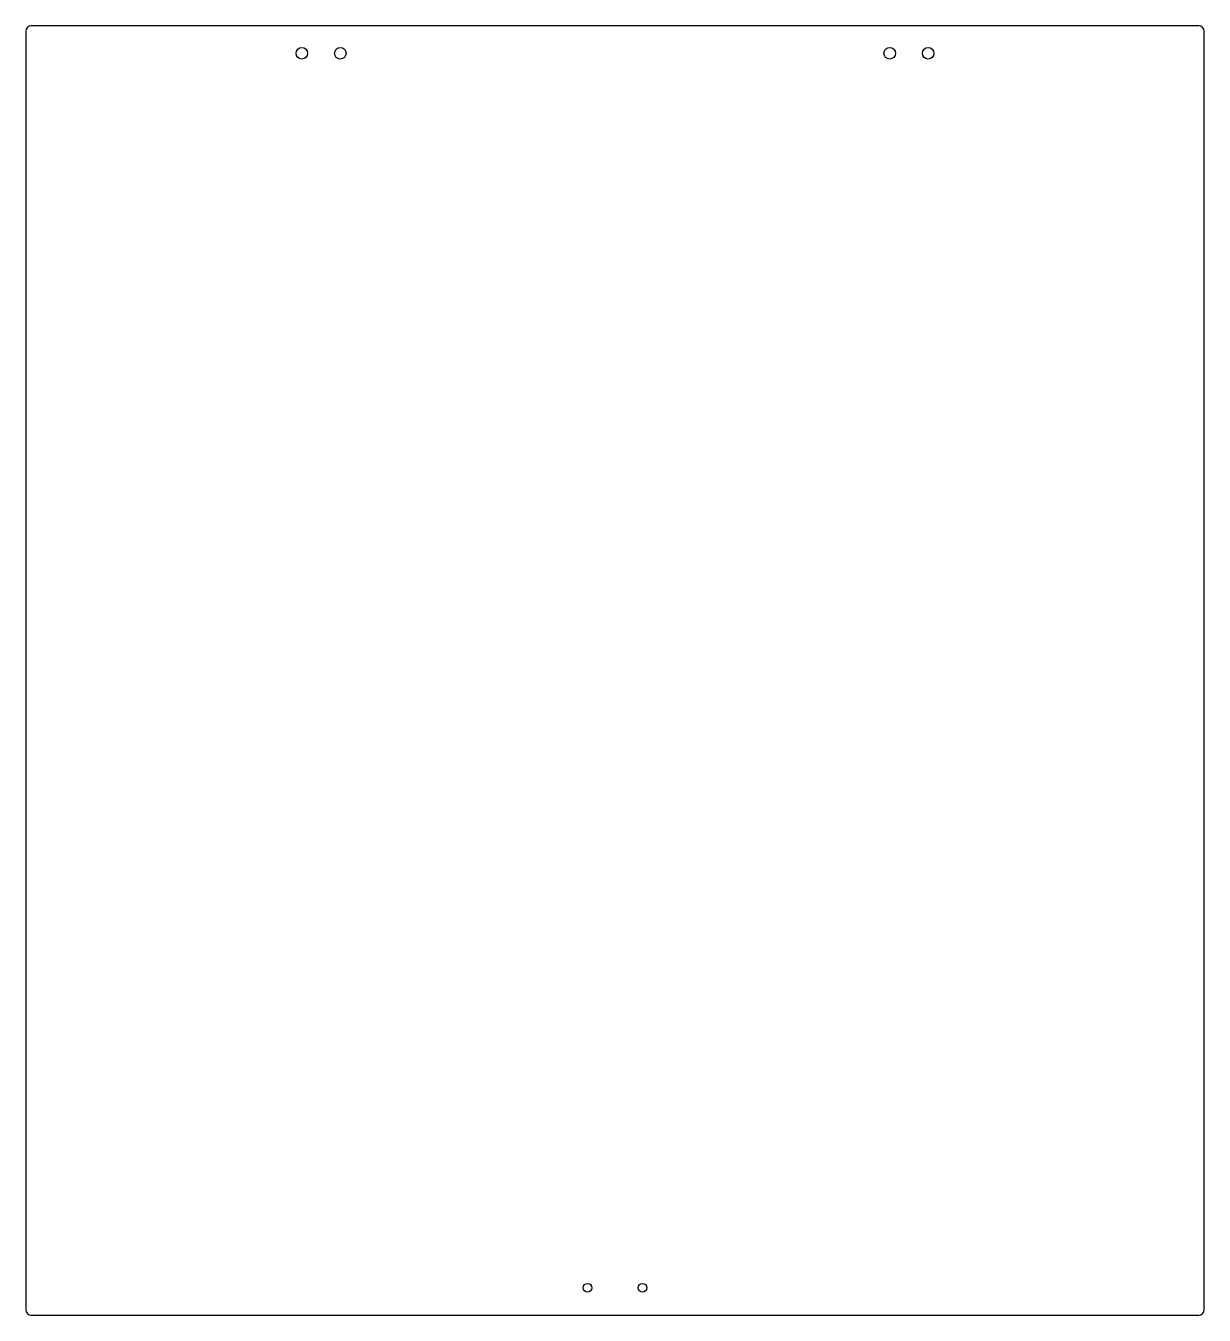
# Model space of a CAD drawing. Header units: millimetres. Extents: x -580 to -151, y -499 to -29.
import ezdxf

# ---------------------------------------------------------------- set-up
doc = ezdxf.new("R2010")
doc.units = ezdxf.units.MM

msp = doc.modelspace()

# ---------------------------------------------------------------- linework, layer by layer
at = {"color": 7, "linetype": 'Continuous', "lineweight": 25}
for p, q in [((-580.03, -31.38), (-580.03, -496.88)), ((-153.03, -29.38), (-578.03, -29.38)), ((-151.03, -496.88), (-151.03, -31.38)), ((-578.03, -498.88), (-153.03, -498.88))]:
    msp.add_line(p, q, dxfattribs=at)
for centre, radius in [((-479.53, -39.38), 2.1), ((-465.53, -39.38), 2.1), ((-265.53, -39.38), 2.1), ((-251.53, -39.38), 2.1), ((-375.53, -488.88), 1.6), ((-355.53, -488.88), 1.6)]:
    msp.add_circle(centre, radius, dxfattribs=at)
for centre, start, end in [((-578.03, -31.38), 90, 180), ((-153.03, -31.38), 0, 90), ((-578.03, -496.88), 180, 270), ((-153.03, -496.88), 270, 0)]:
    msp.add_arc(centre, 2, start, end, dxfattribs=at)

doc.saveas('drawing.dxf')
